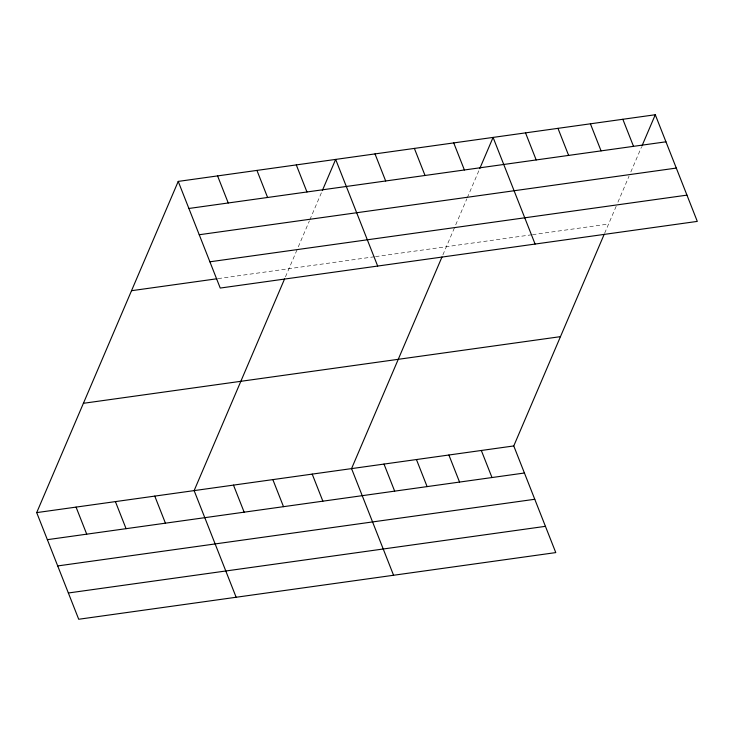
<?xml version="1.0" encoding="UTF-8"?>
<svg xmlns="http://www.w3.org/2000/svg" width="734" height="734" viewBox="0 0 734 734"><rect width="100%" height="100%" fill="white"/><g stroke="black" fill="none" stroke-linecap="round" stroke-linejoin="round"><path stroke-width="0.55" stroke-dasharray="3.67 2.75" d="M285.453 276.892L297.408 248.927M298.298 246.844L309.409 220.824M309.858 219.778L321.868 191.675M442.886 254.891L454.832 226.925M455.722 224.843L466.842 198.822M467.292 197.785L479.302 169.682M604.651 233.256L617.037 204.263M617.927 202.18L629.047 176.16M630.827 171.995L641.498 147.011M218.108 278.608L374.413 256.762M375.542 256.606L531.398 234.825M532.517 234.669L608.587 224.035"/><path stroke-width="1.1" d="M604.21 234.274L513.763 445.942L555.776 552.592L78.712 619.257L36.7 512.607L178.224 181.408L655.288 114.743L697.3 221.393L220.237 288.058L178.224 181.408M284.581 278.938L194.134 490.606L236.146 597.256M322.309 190.638L335.658 159.406L377.671 266.057M442.006 256.946L351.558 468.604L393.571 575.254M479.742 168.637L493.083 137.414L535.095 244.064M641.947 145.974L655.288 114.743M188.886 208.474L665.949 141.809M199.235 234.742L676.298 168.077M209.887 261.799L686.951 195.134M131.524 290.701L216.98 278.764M83.401 403.305L560.464 336.649M36.7 512.607L513.763 445.942M47.361 539.673L524.425 473.008M57.711 565.932L534.774 499.267M68.363 592.989L545.435 526.333M622.845 119.275L633.515 146.341M590.411 123.807L601.073 150.883M557.968 128.34L568.63 155.415M525.526 132.882L536.187 159.948M453.731 142.91L464.393 169.976M414.371 148.406L425.032 175.481M375.01 153.911L385.671 180.977M481.321 450.474L491.991 477.54M448.887 455.007L459.548 482.073M416.444 459.539L427.105 486.605M296.297 164.911L306.959 191.978M384.001 464.072L394.663 491.138M256.937 170.407L267.598 197.474M217.585 175.912L228.246 202.979M312.207 474.109L322.868 501.175M272.846 479.605L283.507 506.671M233.485 485.11L244.156 512.176M154.773 496.101L165.434 523.177M115.412 501.606L126.074 528.673M76.061 507.102L86.722 534.168"/></g></svg>
